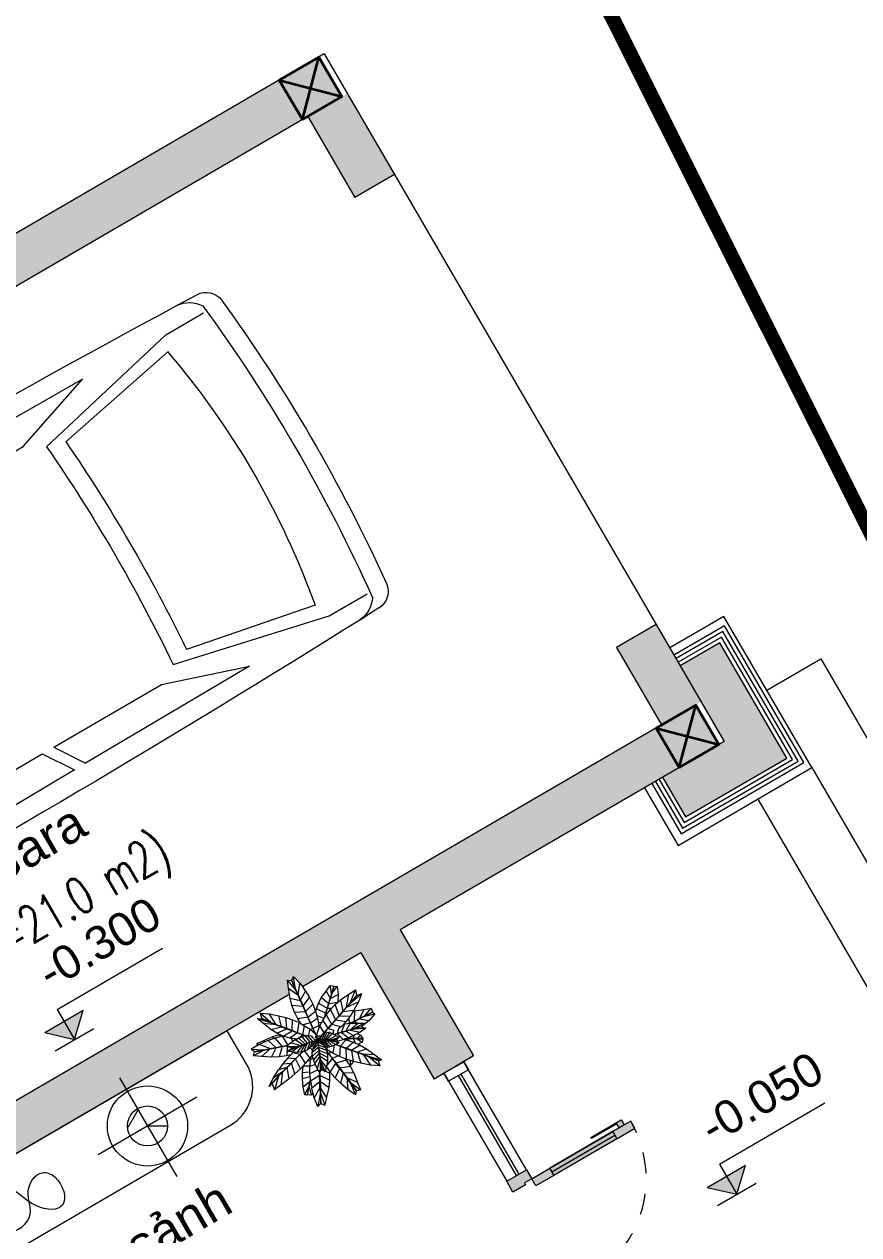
# Model space of a CAD drawing. Header units: millimetres. Extents: x 567980 to 569372, y 2065777 to 2066674.
# Drawn here: x 568919.79 to 568923.79, y 2066305.2 to 2066311 of the extents above; entities that cross this region are included whole.
import ezdxf
from ezdxf.enums import TextEntityAlignment as Align

# ---------------------------------------------------------------- set-up
doc = ezdxf.new("R2010")
doc.units = ezdxf.units.MM
doc.linetypes.add('CENTER', pattern=[3, 1.5, -0.5, 0.5, -0.5])
doc.linetypes.add('HIDDEN', pattern=[0.75, 0.5, -0.25])
for name, color, linetype, lineweight in [('A-COT VACH', 2, 'Continuous', 35), ('A-HATCH', 251, 'Continuous', 5), ('A-KY HIEU', 34, 'Continuous', 20), ('A-TEXT', 7, 'Continuous', 18), ('E- RANH GIOI', 1, 'CENTER', 13), ('E- THAY', 9, 'Continuous', 20), ('E- Tuong', 4, 'Continuous', 13), ('E-NoiThat', 32, 'Continuous', 9), ('i_Cay', 114, 'Continuous', 13), ('i_Hatch', 250, 'Continuous', 13), ('LD-CUA', 146, 'Continuous', 13), ('LD-THAY', 9, 'Continuous', 13)]:
    doc.layers.add(name, color=color, linetype=linetype, lineweight=lineweight)
doc.layers.add('loKBT', color=42, linetype='Continuous')
doc.styles.add('A1-arial', font='arial.ttf')
doc.styles.add('AA - Arial - Regular', font='arial.ttf', dxfattribs={"height": 250})
doc.styles.add('Dim roman', font='romans.shx', dxfattribs={"width": 0.7})
pattern_1 = [(30.190698325, (726719.176714, 2040138.437115), (0.022953778313, 0.086819491251), [0.03175, -0.09525]), (120.190698325, (726719.19842, 2040138.43138), (-0.086819491251, 0.022953778313), [0.03175, -0.09525])]

# ---------------------------------------------------------------- blocks, each defined once
blk = doc.blocks.new('02PCAR01')
at = {"color": 0, "linetype": 'ByBlock'}
for p, q in [((-90.39, 26.87), (-54.31, 27.32)), ((-54.31, 27.32), (-67.5, 22.08)), ((-138, 26.03), (-145, 26.03)), ((-112.52, 20.16), (-138, 26.03)), ((-122.94, 26.61), (-92.48, 26.84)), ((-109.29, 22.08), (-122.94, 26.61)), ((-89.35, 22.08), (-92.48, 26.84)), ((-87.23, 22.08), (-90.39, 26.87)), ((-48.33, 25.72), (-60.01, 22.2)), ((-136.91, 23.5), (-115.59, 19.26)), ((-89.35, 22.08), (-109.29, 22.08)), ((-67.5, 22.08), (-87.23, 22.08)), ((-6, 20.97), (-40, 15.97)), ((-6, -20.97), (-40, -15.97)), ((-136.91, -23.36), (-115.59, -19.12)), ((-112.51, -20.11), (-138, -25.97)), ((-109.29, -21.95), (-122.94, -26.47)), ((-89.35, -21.95), (-109.29, -21.95)), ((-89.35, -21.95), (-92.48, -26.7)), ((-87.23, -21.95), (-90.39, -26.73)), ((-67.5, -21.95), (-87.23, -21.95)), ((-54.31, -27.18), (-67.5, -21.95)), ((-48.33, -25.52), (-60.01, -22)), ((-138, -25.97), (-145, -25.97)), ((-122.94, -26.47), (-92.48, -26.7)), ((-90.39, -26.73), (-54.31, -27.18))]:
    blk.add_line(p, q, dxfattribs=at)
for centre, radius, start, end in [((-145.41, 25.94), 3.14, 92.1119, 173.4899), ((-77.24, -1914.33), 1944.6, 88.89024, 92.01225), ((-141.57, 24.61), 4.6, 94.3987, 147.5288), ((-30.02, -77.69), 108.31, 76.6607, 96.5655), ((-8.86, 25.33), 3.14, 17.8179, 78.3942), ((-5.75, 24.64), 3.14, 14.3452, 76.6607), ((110.89, 0.1), 260.73, 174.2342, 185.7658), ((111.89, 0.1), 258.76, 174.0142, 185.9858), ((-47.46, 22.85), 3, 31.1455, 106.7984), ((-95.47, 0.91), 93.12, 343.0347, 15.8141), ((-111.75, 0.91), 111.76, 346.3976, 12.667), ((-7.97, 0.1), 131.06, 169.6897, 190.3103), ((-87.12, 0.1), 48.72, 330.0774, 29.9226), ((-59.14, 19.33), 3, 106.7984, 193.6631), ((147.71, 0.1), 261.01, 175.5919, 184.4407), ((146.01, 0.1), 262.31, 175.7971, 184.2029), ((-142.7, 0.1), 82.75, 347.0683, 12.9317), ((-59.14, -19.13), 3, 166.3369, 253.2016), ((-47.46, -22.65), 3, 253.2016, 328.8545), ((-145.41, -25.74), 3.14, 186.5101, 267.8881), ((-141.57, -24.41), 4.6, 212.4712, 265.6013), ((-9.37, -25.23), 3.14, 281.3249, 340.8826), ((-6.15, -24.54), 3.14, 283.1156, 344.5941), ((-77.24, 1914.53), 1944.6, 267.98775, 271.10976), ((-30.02, 77.89), 108.31, 263.4345, 283.1156)]:
    blk.add_arc(centre, radius, start, end, dxfattribs=at)
blk = doc.blocks.new('*U508')
h = blk.add_hatch(color=253)
h.dxf.hatch_style = 1
h.paths.add_polyline_path([(50, 450), (90, 450), (90, 550), (50, 550)])
h.paths.add_polyline_path([(50, 100), (90, 100), (90, 0), (50, 0)])
h = blk.add_hatch(color=253)
h.dxf.hatch_style = 1
h.paths.add_polyline_path([(1150, 100), (1110, 100), (1110, 0), (1150, 0)])
h.paths.add_polyline_path([(1150, 450), (1110, 450), (1110, 550), (1150, 550)])
h = blk.add_hatch(color=254)
h.dxf.hatch_style = 1
h.paths.add_polyline_path([(21.7, 344.5), (21.7, 514.1), (50, 514.1), (50, 485.9), (27.4, 485.9), (27.4, 344.5)])
h = blk.add_hatch(color=254)
h.dxf.hatch_style = 1
h.paths.add_polyline_path([(50, 450), (90, 450), (90, 100), (50, 100)])
h = blk.add_hatch(color=254)
h.dxf.hatch_style = 1
h.paths.add_polyline_path([(1110, 450), (1150, 450), (1150, 100), (1110, 100)])
h = blk.add_hatch(color=253)
h.dxf.hatch_style = 1
h.paths.add_polyline_path([(0, 0), (50, 0), (50, -40), (60, -40), (60, -110), (0, -110)])
h = blk.add_hatch(color=253)
h.dxf.hatch_style = 1
h.paths.add_polyline_path([(1200, 0), (1150, 0), (1150, -40), (1140, -40), (1140, -110), (1200, -110)])
at = {"linetype": 'Continuous'}
blk.add_line((70, 100), (70, 450), dxfattribs=at)
for p, q in [((90, 450), (90, 100)), ((1110, 450), (1110, 100)), ((1130, 100), (1130, 450))]:
    blk.add_line(p, q)
for points in [[(50, 450), (90, 450), (90, 550), (50, 550), (50, 450)], [(1150, 450), (1110, 450), (1110, 550), (1150, 550), (1150, 450)], [(50, 452.9), (50, 100)], [(1150, 452.9), (1150, 100)], [(50, 100), (90, 100), (90, 0), (50, 0), (50, 100)], [(1150, 100), (1110, 100), (1110, 0), (1150, 0), (1150, 100)]]:
    blk.add_lwpolyline(points)
at = {"linetype": 'HIDDEN', "ltscale": 30}
for points in [[(600, 0, 0.414214), (50, 550, 0.414214)], [(600, 0, -0.414214), (1150, 550, -0.414214)]]:
    blk.add_lwpolyline(points, format="xyb", dxfattribs=at)
for points in [[(21.7, 344.5), (21.7, 514.1), (50, 514.1), (50, 485.9), (27.4, 485.9), (27.4, 344.5)], [(50, 450), (90, 450), (90, 100), (50, 100)], [(1110, 450), (1150, 450), (1150, 100), (1110, 100)], [(0, 0), (50, 0), (50, -40), (60, -40), (60, -110), (0, -110)], [(1200, 0), (1150, 0), (1150, -40), (1140, -40), (1140, -110), (1200, -110)]]:
    blk.add_lwpolyline(points, close=True)
blk = doc.blocks.new('palmtree')
blk.add_wipeout([(-110.9, -158.3), (-126.4, -204.9), (-137.2, -252.5), (-143.8, -300.8), (-148.8, -365.2), (-145.5, -426.6), (-119.7, -415.1), (-100.1, -434.1), (-71.8, -388.3), (-36.3, -331.9), (-16.1, -287.7), (0.3, -241.6), (12.2, -194.1), (16.1, -153.4), (22.2, -170.6), (42.6, -211.8), (66.9, -251.6), (94.6, -289.9), (134.2, -341.2), (177.8, -384.6), (190, -348), (215.1, -367.7), (210, -342.5), (204.9, -317.3), (192.9, -254.9), (185.3, -233.4), (177.7, -211.9), (174.2, -194.4), (195.1, -203.3), (216, -212.2), (277.8, -229.8), (302.7, -237.1), (327.6, -244.5), (329.7, -232), (375.8, -239.8), (369.7, -213.5), (393.1, -197), (354.6, -159.4), (307.3, -112.6), (268.5, -83), (227.1, -57.1), (205.8, -42.1), (254.5, -36.6), (302.2, -27), (356.8, -11.1), (387.9, -0.9), (443.3, 23.4), (417.9, 22.5), (431.9, 62.5), (404.6, 64.2), (343.8, 68.2), (285.6, 70.5), (236.4, 69), (188.6, 65.3), (218.8, 94.2), (245.5, 125.8), (277.1, 169.5), (301.5, 216.3), (267.7, 248), (250.8, 243.6), (264.7, 272.8), (274.2, 302), (283.7, 331.2), (255.5, 329.8), (243.9, 354.6), (201.1, 322.1), (147.8, 282.2), (112.9, 248.2), (81.1, 211.1), (74.8, 202.3), (75.6, 261.3), (71.2, 309.9), (61.5, 373.8), (44.4, 432.9), (21.9, 415.8), (-1.6, 429.9), (-10.2, 404.4), (-29.7, 347.5), (-40.6, 316), (-50.4, 268.3), (-51.9, 255), (-60.3, 262.1), (-87.2, 257.8), (-115.8, 295.9), (-156.8, 347.4), (-201.6, 390.4), (-214.9, 357), (-235.7, 367.1), (-229.3, 340.5), (-223, 314), (-207.6, 248.1), (-184, 190.1), (-212.4, 195), (-230.6, 180.5), (-232.5, 167.4), (-234.4, 154.3), (-223.7, 132.2), (-244.6, 137), (-267.7, 139.2), (-290.9, 141.4), (-274.9, 117.2), (-309.6, 116.1), (-339.5, 116.3), (-397, 108.9), (-392.1, 88.5), (-403, 63), (-360.8, 38.6), (-334.7, 23.2), (-313.2, 3.1), (-297.9, 3.5), (-335.5, -10.9), (-364.5, -22.4), (-415.1, -51.2), (-383.4, -65.8), (-402.5, -95.8), (-349.7, -101.1), (-317, -104.7), (-261.1, -108.1), (-294.3, -147), (-308.5, -168.3), (-322.6, -189.6), (-291.9, -224.2), (-249.2, -213.8), (-196.4, -201.4), (-159.2, -185.9), (-110.1, -156.6)]).dxf.layer = 'i_Cay'
at = {"layer": 'i_Cay'}
for p, q in [((-18.8, 379), (-1.6, 429.9)), ((17, 352.8), (-1.6, 429.9)), ((21.9, 415.8), (-1.6, 429.9)), ((21.9, 415.8), (17, 352.8)), ((19.8, 352.7), (44.4, 432.9)), ((19.8, 352.7), (23.4, 416)), ((23.4, 416), (44.4, 432.9)), ((44.4, 432.9), (61.5, 373.8)), ((-187.5, 297.6), (-235.7, 367.1)), ((-223, 314), (-235.7, 367.1)), ((-216.1, 356.1), (-235.7, 367.1)), ((-216.1, 356.1), (-187.5, 297.6)), ((-214.9, 357), (-201.6, 390.4)), ((-185.2, 298.8), (-214.9, 357)), ((-201.6, 390.4), (-156.8, 347.4)), ((-185.2, 298.8), (-201.6, 390.4)), ((-165.1, 263.7), (-156.8, 347.4)), ((-156.8, 347.4), (-115.8, 295.9)), ((-40.6, 316), (-18.8, 379)), ((-18.8, 379), (15, 312.4)), ((15, 312.4), (17, 352.8)), ((17.4, 312.3), (61.5, 373.8)), ((19.8, 352.7), (17.4, 312.3)), ((61.5, 373.8), (71.2, 309.9)), ((147.8, 282.2), (201.1, 322.1)), ((201.1, 322.1), (191.8, 248.1)), ((201.1, 322.1), (243.9, 354.6)), ((216.1, 280.3), (243.9, 354.6)), ((255.5, 329.8), (216.1, 280.3)), ((218.3, 278.7), (283.7, 331.2)), ((218.3, 278.7), (256.8, 329.1)), ((255.5, 329.8), (243.9, 354.6)), ((256.8, 329.1), (283.7, 331.2)), ((283.7, 331.2), (264.7, 272.8)), ((-207.6, 248.1), (-223, 314)), ((-223, 314), (-167.2, 262.7)), ((-207.6, 248.1), (-146.8, 227.6)), ((-189.9, 202.3), (-207.6, 248.1)), ((-167.2, 262.7), (-187.5, 297.6)), ((-165.1, 263.7), (-185.2, 298.8)), ((-146.8, 227.6), (-167.2, 262.7)), ((-145.1, 228.6), (-165.1, 263.7)), ((-145.1, 228.6), (-115.8, 295.9)), ((-86.2, 256.5), (-125, 193.5)), ((-115.8, 295.9), (-86.2, 256.5)), ((-87, 257.5), (-86.2, 258.8)), ((-86.2, 258.8), (-85.4, 255.3)), ((-86.2, 256.5), (-59.9, 215)), ((-84.9, 259.6), (-60.3, 262.1)), ((-82.7, 250.9), (-84.9, 259.6)), ((-72.6, 235.1), (-60.3, 262.1)), ((-60.3, 262.1), (-51.9, 254.9)), ((-56, 219.8), (-50.4, 268.3)), ((-40.6, 316), (-50.4, 268.3)), ((-50.4, 268.3), (10.9, 231.7)), ((-40.6, 316), (12.9, 272.1)), ((10.9, 231.7), (12.9, 272.1)), ((12.6, 231.6), (15, 272)), ((12.6, 231.6), (75.6, 261.3)), ((12.9, 272.1), (15, 312.4)), ((15, 272), (17.4, 312.3)), ((15, 272), (71.2, 309.9)), ((71.2, 309.9), (75.6, 261.3)), ((75.6, 261.3), (75.8, 212.5)), ((81.1, 211.1), (112.9, 248.2)), ((112.9, 248.2), (147.8, 282.2)), ((112.9, 248.2), (143.1, 183.6)), ((147.8, 282.2), (167.4, 215.8)), ((167.4, 215.8), (191.8, 248.1)), ((193.7, 246.6), (169.1, 214.5)), ((216.1, 280.3), (191.8, 248.1)), ((193.7, 246.6), (218.3, 278.7)), ((193.7, 246.6), (264.7, 272.8)), ((264.7, 272.8), (236.8, 214.4)), ((246.1, 197.8), (267.7, 248)), ((249.5, 241.1), (267.7, 248)), ((267.7, 248), (285.7, 229.4)), ((-234.4, 154.3), (-230.6, 180.5)), ((-230.6, 180.5), (-203.5, 155.8)), ((-229.9, 181.9), (-212.4, 195)), ((-201.9, 157.9), (-229.9, 181.9)), ((-201.9, 157.9), (-212.4, 195)), ((-212.4, 195), (-184, 190.1)), ((-189.9, 202.3), (-126.5, 192.7)), ((-168.3, 158.1), (-189.9, 202.3)), ((-180.8, 140.4), (-175.2, 172.2)), ((-126.5, 192.7), (-146.8, 227.6)), ((-125, 193.5), (-145.1, 228.6)), ((-126.5, 192.7), (-106.2, 157.7)), ((-104.9, 158.4), (-125, 193.5)), ((-109.9, 167.1), (-110.3, 164.8)), ((-106.8, 161.7), (-108.2, 161.2)), ((-107.5, 160), (-106.7, 159.6)), ((-107, 159.1), (-106.7, 159.6)), ((-106.7, 159.6), (-104.8, 158.4)), ((-104.9, 158.4), (-59.9, 215)), ((-84.8, 123.3), (-37.2, 171.3)), ((-59.9, 215), (-37.2, 171.3)), ((-56.1, 214.9), (-58.4, 212.4)), ((-56.2, 207.9), (-56, 219.8)), ((-56, 219.8), (8.7, 191.4)), ((-37.2, 171.3), (-19.6, 126.7)), ((-34.2, 163.9), (6.7, 151.1)), ((6.7, 151.1), (8.7, 191.4)), ((9, 170.3), (7.8, 173.1)), ((7.9, 151), (10.3, 191.3)), ((7.9, 151), (67.1, 162.9)), ((8.7, 191.4), (10.9, 231.7)), ((12.6, 231.6), (10.3, 191.3)), ((75.8, 212.5), (10.3, 191.3)), ((44.6, 145.4), (75.4, 169.3)), ((62.3, 159.2), (60.4, 161.6)), ((75.4, 169.3), (69.1, 102.5)), ((71.4, 166.2), (75.8, 212.5)), ((74.8, 202.3), (81.1, 211.1)), ((75.4, 169.3), (100, 188.7)), ((79.1, 118.5), (100, 188.7)), ((80.8, 117.5), (129.2, 170.1)), ((96.8, 186.2), (81.1, 211.1)), ((99.5, 150.1), (100, 188.7)), ((99.9, 181.2), (113.8, 159.1)), ((100.6, 149.5), (129.2, 170.1)), ((129.2, 170.1), (126, 136)), ((128.4, 161.6), (144.5, 182.5)), ((128.6, 164.6), (143.1, 183.6)), ((142.8, 183.4), (143.7, 181.5)), ((143.1, 183.6), (167.4, 215.8)), ((169.1, 214.5), (144.5, 182.5)), ((144.5, 182.5), (213.3, 171.8)), ((161.9, 205.3), (157.5, 202.7)), ((169.1, 214.5), (236.8, 214.4)), ((186.1, 131.2), (213.3, 171.8)), ((206.6, 161.9), (220.7, 173.4)), ((211.1, 168.5), (219.2, 175.3)), ((213.3, 171.8), (236.8, 214.4)), ((246.1, 197.8), (219.2, 175.3)), ((220.3, 184.7), (219.2, 175.3)), ((247.7, 195.6), (220.7, 173.4)), ((220.7, 173.4), (277.1, 169.5)), ((245.5, 125.8), (277.1, 169.5)), ((285.7, 229.4), (246.1, 197.8)), ((286.8, 228.4), (247.7, 195.6)), ((301.5, 216.3), (247.7, 195.6)), ((277.1, 169.5), (301.5, 216.3)), ((286.8, 228.4), (301.5, 216.3)), ((-403, 63), (-392.1, 88.5)), ((-397, 108.9), (-339.5, 116.3)), ((-392, 90), (-397, 108.9)), ((-336.1, 77.2), (-397, 108.9)), ((-392.1, 88.5), (-336.9, 74.7)), ((-336.1, 77.2), (-392, 90)), ((-339.5, 116.3), (-279.7, 115.9)), ((-299.2, 68.2), (-339.5, 116.3)), ((-303.6, 109.5), (-275.2, 116.1)), ((-303.6, 109.5), (-230.5, 94.6)), ((-272, 83.2), (-303.6, 109.5)), ((-274.9, 117.2), (-290.9, 141.4)), ((-290.9, 141.4), (-244.6, 137)), ((-229.7, 96.5), (-290.9, 141.4)), ((-279.7, 115.9), (-277.1, 115.8)), ((-279.4, 115.2), (-279.7, 115.9)), ((-275.2, 116.1), (-230.5, 94.6)), ((-274.9, 117.2), (-229.7, 96.5)), ((-273.7, 115.5), (-270.6, 115.2)), ((-232.9, 50.3), (-272, 83.2)), ((-204, 82.8), (-272, 83.2)), ((-262.3, 59), (-268.9, 80.6)), ((-244.6, 137), (-196.1, 125.8)), ((-203.2, 84.3), (-244.6, 137)), ((-203.5, 155.8), (-234.4, 154.3)), ((-223.7, 132.2), (-234.4, 154.3)), ((-232, 97.7), (-231.8, 95.3)), ((-230.5, 94.6), (-204, 82.8)), ((-203.2, 84.3), (-229.7, 96.5)), ((-182.1, 138.4), (-206.3, 128.2)), ((-204, 82.8), (-177.4, 70.8)), ((-203.5, 155.8), (-182.1, 138.4)), ((-203.2, 84.3), (-176.7, 72.3)), ((-201.9, 157.9), (-180.8, 140.4)), ((-176.7, 72.3), (-196.1, 125.8)), ((-196.1, 125.8), (-161.3, 115.9)), ((-182.1, 138.4), (-160.9, 121)), ((-180.8, 140.4), (-159.6, 122.7)), ((-142.4, 116.3), (-168.3, 158.1)), ((-106.2, 157.7), (-168.3, 158.1)), ((-160.9, 121), (-165.1, 117)), ((-161.3, 115.9), (-127.8, 103)), ((-150.3, 60.1), (-161.3, 115.9)), ((-160.9, 121), (-148.7, 111.1)), ((-153.8, 134.8), (-159.6, 122.7)), ((-143.1, 109), (-159.6, 122.7)), ((-142.4, 116.3), (-85.8, 122.8)), ((-132.2, 104.8), (-142.4, 116.3)), ((-136.2, 109.2), (-137.5, 106.8)), ((-127.8, 103), (-123.9, 48)), ((-95.9, 87), (-127.8, 103)), ((-106.2, 157.7), (-85.8, 122.8)), ((-84.8, 123.3), (-104.9, 158.4)), ((-96.4, 69.6), (-95.9, 87)), ((-95.9, 87), (-85, 79.2)), ((-79, 67.9), (-95.5, 98.9)), ((-58.5, 50.3), (-95.5, 98.9)), ((-95.5, 98.9), (-70.5, 97.2)), ((-87.5, 83.9), (-90.7, 83.3)), ((-89.2, 128.6), (-88.4, 129.7)), ((-85.8, 122.8), (-71, 97.3)), ((-69.8, 97.1), (-84.8, 123.3)), ((-72.3, 99.5), (-71.6, 100.3)), ((-50.2, 42.5), (-70.5, 97.2)), ((-70.5, 97.2), (-45.9, 89)), ((-58.8, 93.3), (-19.6, 126.7)), ((-41.9, 34.6), (-45.9, 89)), ((-45.9, 89), (-30.9, 82.6)), ((-30.9, 82.6), (-33.6, 26.8)), ((-18.1, 74), (-30.9, 82.6)), ((-19.6, 126.7), (-2.8, 82)), ((-2.8, 82), (-16.7, 72.6)), ((4.5, 110.7), (-15.1, 114.8)), ((-3.8, 67.7), (0.8, 86.9)), ((-1.6, 76.8), (-2.8, 82)), ((0.8, 86.9), (12.1, 107.7)), ((0.8, 86.9), (29.2, 38.8)), ((4.5, 110.7), (3.5, 92.1)), ((4.5, 110.7), (6.7, 151.1)), ((5.5, 110.6), (4.5, 93.8)), ((5.1, 120.2), (6.1, 120.6)), ((5.5, 110.6), (7.9, 151)), ((15, 111.7), (5.5, 110.6)), ((6.8, 153.2), (8, 153.8)), ((12.1, 107.7), (26.9, 127.2)), ((12.1, 107.7), (39.2, 54.6)), ((26.9, 127.2), (44.6, 145.4)), ((26.9, 127.2), (49.1, 70.6)), ((44.6, 145.4), (59.1, 86.5)), ((49.1, 70.6), (59.1, 86.5)), ((60.5, 85.8), (50.3, 70)), ((59.1, 86.5), (69.1, 102.5)), ((70.7, 101.6), (60.5, 85.8)), ((60.5, 85.8), (115.8, 100.8)), ((64.7, 92.4), (63.5, 93.6)), ((79.1, 118.5), (69.1, 102.5)), ((70.7, 101.6), (126, 136)), ((80.8, 117.5), (70.7, 101.6)), ((99.5, 150.1), (79.1, 118.5)), ((100.6, 149.5), (80.8, 117.5)), ((86.1, 129.4), (87.3, 128)), ((115.8, 100.8), (107.5, 77.3)), ((126, 136), (115.8, 100.8)), ((154.9, 93.4), (118.2, 108.9)), ((118.4, 60.5), (154.9, 93.4)), ((127.2, 148.4), (186.1, 131.2)), ((154.9, 93.4), (186.1, 131.2)), ((155, 93.7), (188.6, 65.3)), ((218.8, 94.2), (177.9, 121.4)), ((188.6, 65.3), (218.8, 94.2)), ((198, 149.1), (245.5, 125.8)), ((218.8, 94.2), (245.5, 125.8)), ((-336.9, 74.7), (-403, 63)), ((-360.8, 38.6), (-403, 63)), ((-364.5, -22.4), (-306.5, 0.7)), ((-360.8, 38.6), (-299.9, 65.8)), ((-308.7, 7.9), (-360.8, 38.6)), ((-336.9, 74.7), (-299.9, 65.8)), ((-336.1, 77.2), (-299.2, 68.2)), ((-262.8, 57), (-308.7, 7.9)), ((-297.9, 3.5), (-308.7, 7.9)), ((-306.5, 0.7), (-263.1, 14.8)), ((-246.5, -39.6), (-306.5, 0.7)), ((-299.9, 65.8), (-262.8, 57)), ((-262.3, 59), (-299.2, 68.2)), ((-263.1, 14.8), (-218.8, 24.6)), ((-209.8, -34.3), (-263.1, 14.8)), ((-262.8, 57), (-231.7, 49.6)), ((-262.3, 59), (-235.3, 52.4)), ((-247.4, 18.3), (-227.1, 46.6)), ((-232.9, 50.3), (-177.4, 70.8)), ((-202.6, 30.7), (-232.9, 50.3)), ((-218.8, 24.6), (-173.3, 29.7)), ((-173.1, -28.9), (-218.8, 24.6)), ((-150.9, 59), (-202.6, 30.7)), ((-196, 27.2), (-202.6, 30.7)), ((-188.9, 77.9), (-188.9, 76)), ((-177.4, 70.8), (-150.9, 59)), ((-150.3, 60.1), (-176.7, 72.3)), ((-173.3, 29.7), (-150.9, 28.1)), ((-136.3, -23.5), (-173.3, 29.7)), ((-150.9, 59), (-124.4, 47)), ((-150.9, 28.1), (-124.4, 47)), ((-150.3, 60.1), (-123.9, 48)), ((-148.6, 59.5), (-148.8, 58.1)), ((-124.4, 47), (-104.7, 38.3)), ((-123.9, 48), (-105.2, 39.6)), ((-102.1, 31.5), (-121.3, 14.7)), ((-99.5, -18.2), (-121.3, 14.7)), ((-59.7, 48.7), (-118.7, 73)), ((-79.7, 67), (-118.7, 73)), ((-109.8, 51.2), (-118.7, 73)), ((-110.2, 40.8), (-109.8, 41.8)), ((-51.3, 41), (-109.8, 51.2)), ((-99, 23.8), (-109.8, 51.2)), ((-99, 23.8), (-42.9, 33.3)), ((-90.3, 8.9), (-99, 23.8)), ((-91.4, 5.1), (-88.9, 7.3)), ((-90.3, 8.9), (-34.4, 25.7)), ((-80.1, -3.3), (-90.3, 8.9)), ((-80.1, -3.3), (-26, 18.1)), ((-79.7, 67), (-59.7, 48.7)), ((-58.5, 50.3), (-79, 67.9)), ((-69, 57.3), (-68.9, 59.3)), ((-68.3, -12.1), (-17.7, 10.4)), ((-59.7, 48.7), (-51.3, 41)), ((-58.5, 50.3), (-50.2, 42.5)), ((-9.3, 2.8), (-57.5, -13.6)), ((-51.3, 41), (-42.9, 33.3)), ((-41.9, 34.6), (-50.2, 42.5)), ((-42.9, 33.3), (-34.4, 25.7)), ((-42.8, 33.3), (-42.6, 35.4)), ((-41.9, 34.6), (-33.6, 26.8)), ((-34.4, 25.7), (-26, 18.1)), ((-33.6, 26.8), (-25.4, 19)), ((-26, 18.1), (-17.7, 10.4)), ((-25.4, 19), (-18.1, 74)), ((-25.4, 19), (-17.1, 11.1)), ((-20.4, 14.3), (-19.4, 12)), ((-18.1, 74), (-8.1, 62.9)), ((-17.7, 10.4), (-9.3, 2.8)), ((-17.1, 11.1), (-8.1, 62.9)), ((-17.1, 11.1), (-8.9, 3.3)), ((-16.1, 10.3), (-16.9, 9.8)), ((-11.4, 5.9), (-9.1, 2.6)), ((-8.9, 2.5), (-11.1, 5.5)), ((-9.3, 2.8), (-0.9, -4.9)), ((-8.9, 3.3), (-5.3, 50.3)), ((-8.9, 3.3), (-0.6, -4.5)), ((-8.1, 62.9), (-5.3, 50.3)), ((-6.3, 54.8), (-3.8, 67.7)), ((-5.3, 50.3), (-3.4, 37.7)), ((-3.8, 67.7), (19.2, 22.8)), ((-3.7, 39.1), (9.2, 6.8)), ((-0.6, -4.5), (-3.4, 37.7)), ((3.4, -1.3), (-0.8, 5.3)), ((3.4, -1.3), (9.2, 6.8)), ((10.5, 7.9), (3.5, -1.2)), ((3.7, -1.5), (9.6, 6.5)), ((11.5, 9.5), (4.6, 0.4)), ((9.2, 6.8), (19.2, 22.8)), ((9.8, 6.9), (9.3, 7.1)), ((9.6, 6.5), (19.8, 22.4)), ((9.6, 6.5), (49.6, 12)), ((11.4, -1.3), (10, 1)), ((11.4, 0.8), (20.6, -0.6)), ((12.1, 11.6), (12.4, 11.5)), ((57.4, 2.5), (15.8, -9.8)), ((18.4, 21.7), (19.8, 22.7)), ((19.2, 22.8), (29.2, 38.8)), ((19.8, 22.4), (30, 38.3)), ((19.8, 22.4), (66.2, 23.8)), ((49.6, 12), (19.8, 0)), ((19.8, 0), (26.7, -4.8)), ((20.5, 25), (21.6, 25.3)), ((29.2, 38.8), (39.2, 54.6)), ((30, 38.3), (40.2, 54.1)), ((30, 38.3), (82.6, 36.3)), ((77.9, 2.9), (32.7, -16.6)), ((39.2, 54.6), (49.1, 70.6)), ((50.3, 70), (40.2, 54.1)), ((40.2, 54.1), (96.5, 55.7)), ((42.2, 57.3), (41.3, 58.1)), ((43.7, -0.6), (57.4, 2.5)), ((66.2, 23.8), (49.6, 12)), ((98.7, 2.7), (49.6, -23.3)), ((50.3, 70), (107.5, 77.3)), ((57.4, 2.5), (77.9, 2.9)), ((82.6, 36.3), (66.2, 23.8)), ((71.8, 28.1), (72.5, 2.9)), ((77.9, 2.9), (98.7, 2.7)), ((96.5, 55.7), (82.6, 36.3)), ((89.8, 46.4), (117.2, 51.9)), ((107.5, 77.3), (96.5, 55.7)), ((98.7, 2.7), (120.6, -5)), ((118.4, 60.5), (103.1, 68.8)), ((106, 49.7), (118.4, 60.5)), ((117.2, 51.9), (113.6, -2.5)), ((117.2, 51.9), (163.3, 60.9)), ((139.5, 56.4), (127.6, 68.8)), ((163.3, 60.9), (153.2, -6.2)), ((211.8, 67.4), (163.3, 60.9)), ((187.1, 64.2), (188.6, 65.3)), ((211.8, 67.4), (193.2, -2.5)), ((193.2, -2.5), (233.4, 1.2)), ((261, 70.5), (211.8, 67.4)), ((261, 70.5), (233.4, 1.2)), ((233.4, 1.2), (273.5, 4.8)), ((233.7, -0.3), (273.8, 3.2)), ((310.2, 70.5), (261, 70.5)), ((310.2, 70.5), (273.5, 4.8)), ((273.5, 4.8), (313.6, 8.5)), ((313.9, 6.5), (273.8, 3.2)), ((273.8, 3.2), (325.8, -21.4)), ((310.2, 70.5), (377.4, 66)), ((377.4, 66), (313.6, 8.5)), ((353.6, 12.2), (313.6, 8.5)), ((313.9, 6.5), (354.1, 10.1)), ((313.9, 6.5), (387.9, -0.9)), ((353.6, 12.2), (431.9, 62.5)), ((417.9, 22.5), (353.6, 12.2)), ((354.1, 10.1), (443.3, 23.4)), ((354.1, 10.1), (418.4, 21.3)), ((377.4, 66), (431.9, 62.5)), ((443.3, 23.4), (387.9, -0.9)), ((417.9, 22.5), (431.9, 62.5)), ((418.4, 21.3), (443.3, 23.4)), ((-415.1, -51.2), (-364.5, -22.4)), ((-320, -50.3), (-415.1, -51.2)), ((-382, -61.2), (-415.1, -51.2)), ((-319.4, -53), (-402.5, -95.8)), ((-402.5, -95.8), (-381.4, -62.6)), ((-320, -50.3), (-382, -61.2)), ((-381.4, -62.6), (-319.4, -53)), ((-283.2, -45), (-364.5, -22.4)), ((-282.8, -47.3), (-349.7, -101.1)), ((-320, -50.3), (-283.2, -45)), ((-319.4, -53), (-282.8, -47.3)), ((-284.3, -108.3), (-246, -41.6)), ((-283.2, -45), (-246.5, -39.6)), ((-282.8, -47.3), (-246, -41.6)), ((-246.5, -39.6), (-209.8, -34.3)), ((-246, -41.6), (-209.4, -36)), ((-209.4, -36), (-237.8, -107.9)), ((-173.1, -28.9), (-209.8, -34.3)), ((-209.4, -36), (-172.8, -30.3)), ((-192.2, -103.6), (-172.8, -30.3)), ((-179.4, -31.3), (-183.9, -30.4)), ((-177.9, -29.5), (-178.6, -31.2)), ((-173.1, -28.9), (-136.3, -23.5)), ((-172.8, -30.3), (-136, -24.7)), ((-147.6, -94.8), (-136, -24.7)), ((-136.3, -23.5), (-99.5, -18.2)), ((-136, -24.7), (-99.4, -19)), ((-127.6, -22.2), (-128, -23.4)), ((-107.4, -80.5), (-99.4, -19)), ((-67.9, -65.5), (-107.4, -80.5)), ((-63.2, -12.8), (-99.5, -18.2)), ((-99.4, -19), (-62.7, -13.4)), ((-89.3, -73.6), (-76, -90.1)), ((-88.7, -114.5), (-65.7, -70.7)), ((-80.9, -16.2), (-80.8, -15.4)), ((-68.3, -12.1), (-80.1, -3.3)), ((-65.6, -13.8), (-69.2, -13.7)), ((-57.5, -13.6), (-68.3, -12.1)), ((-62.7, -13.4), (-67.9, -65.5)), ((-18.1, -35.7), (-67.9, -65.5)), ((-65.7, -70.7), (-57.1, -58.9)), ((-23.6, -82.7), (-65.7, -70.7)), ((-60.6, -13.1), (-62.7, -13.4)), ((-46.9, -14.2), (-57.5, -13.6)), ((-46.9, -14.2), (-0.9, -4.9)), ((-11.6, -7.1), (-46.9, -14.2)), ((-31.1, -10.9), (-17.9, -18.9)), ((-23.6, -82.7), (-12.9, -46.5)), ((-23.4, -9.4), (-1.5, -7.7)), ((-23, -82.9), (-12.6, -46.6)), ((-21.9, -9.1), (-1.5, -7.7)), ((-20.5, -73.9), (-21, -73.8)), ((-18, -18.7), (-13.6, -19.9)), ((-15.8, -23.9), (-17.9, -18.9)), ((-5.6, -90.2), (-15.3, -26.8)), ((-15.3, -26.8), (-15.3, -26.9)), ((-13.4, -29.3), (-12.9, -46.5)), ((-12.9, -46.5), (-1.5, -7.7)), ((-12.6, -46.6), (-1.5, -7.7)), ((-12.3, -46.1), (-12.6, -46.6)), ((-12.6, -46.6), (-12.3, -46.1)), ((-11.7, -7), (-11.6, -7.1)), ((-11.6, -7.1), (-11.7, -7)), ((-11.5, -7), (-11.7, -7)), ((-11.6, -7.1), (-0.9, -4.9)), ((0, -7.1), (-11.6, -7.1)), ((-4, -23.7), (-5.9, -22.8)), ((-5.7, -5.8), (-5.6, -5.9)), ((30.6, -63.4), (-5.6, -90.2)), ((-5.5, -5.8), (-5.5, -5.8)), ((-1.5, -7.7), (-4.2, -25.4)), ((-0.9, -25.1), (-4.2, -25.4)), ((-4.2, -25.4), (-0.5, -30.8)), ((-3.2, -5.3), (-3.2, -5.3)), ((-3.2, -5.3), (-3.1, -5.4)), ((-1.5, -7.7), (0, -7.1)), ((6.4, -8.1), (-1.5, -7.7)), ((6.2, -8.2), (-1.5, -7.7)), ((-1, -4.1), (0.2, -6.9)), ((-0.9, -4.9), (0, -7.1)), ((4.6, -27.6), (-0.9, -25.1)), ((0.2, -6.9), (-0.6, -4.5)), ((3.4, -1.3), (-0.1, -5.8)), ((3.7, -1.5), (-0.1, -5.9)), ((-0.1, -6.9), (0.2, -6.9)), ((0.2, -6.9), (-0.1, -6.9)), ((3.7, -1.5), (6.1, -1.8)), ((6.2, -8.2), (4.3, -15.5)), ((15.6, -10.2), (6.2, -8.2)), ((13.8, -7.2), (6.4, -8.1)), ((6.4, -8.1), (15.8, -9.8)), ((12, -9), (8.4, -8.6)), ((13.4, -9.2), (9.1, -8.8)), ((12.3, -41), (18.7, -52.3)), ((15.6, -10.2), (18.7, -52.3)), ((32.4, -17.1), (15.6, -10.2)), ((32.7, -16.6), (15.8, -9.8)), ((18.7, -52.3), (31.6, -64.4)), ((21.5, -12.5), (21.6, -12)), ((32.4, -17.1), (31.6, -64.4)), ((31.6, -64.4), (45.3, -76.2)), ((49.2, -24.1), (32.4, -17.1)), ((32.7, -16.6), (49.6, -23.3)), ((44.1, -75.1), (53.8, -92.7)), ((49.2, -24.1), (45.3, -76.2)), ((45.3, -76.2), (65.8, -86.3)), ((54.6, -92.5), (45.5, -76.2)), ((66, -31), (49.2, -24.1)), ((49.6, -23.3), (66.5, -30)), ((66, -31), (65.8, -86.3)), ((82.8, -37.9), (66, -31)), ((120.6, -5), (66.5, -30)), ((83.5, -36.8), (66.5, -30)), ((73.9, -33), (73.3, -34)), ((82.8, -37.9), (88.4, -93.5)), ((99.5, -44.9), (82.8, -37.9)), ((83.5, -36.8), (141, -16)), ((100.4, -43.5), (83.5, -36.8)), ((116.3, -51.8), (99.5, -44.9)), ((99.5, -44.9), (113.2, -98.4)), ((100.4, -43.5), (160.2, -29.9)), ((117.3, -50.3), (100.4, -43.5)), ((113.2, -50.4), (114.3, -49)), ((116.3, -51.8), (149.8, -104.5)), ((133.1, -58.8), (116.3, -51.8)), ((184.8, -56), (117.3, -50.3)), ((134.1, -56.9), (117.3, -50.3)), ((120.6, -5), (141, -16)), ((127.2, -8.5), (153.2, -6.2)), ((153.4, -7.2), (128.5, -9.2)), ((185.7, -104), (133.1, -58.8)), ((166.4, -74.4), (133.1, -58.8)), ((205, -76.8), (134.1, -56.9)), ((166.9, -73.4), (134.1, -56.9)), ((141, -16), (160.2, -29.9)), ((153.9, -66.8), (152.8, -68)), ((153.2, -6.2), (193.2, -2.5)), ((193.5, -3.7), (153.4, -7.2)), ((153.4, -7.2), (181.3, -43.8)), ((160.2, -29.9), (184.8, -56)), ((166.4, -74.4), (185.7, -104)), ((205, -76.8), (166.9, -73.4)), ((172.4, -42.8), (181.3, -43.8)), ((174.3, -44.8), (175.8, -43.1)), ((204.3, -76.6), (180.9, -96.7)), ((181.3, -43.8), (230.3, -40.4)), ((184.8, -56), (205, -76.8)), ((233.7, -0.3), (193.5, -3.7)), ((193.5, -3.7), (230.3, -40.4)), ((198.4, -42.6), (227.1, -57.1)), ((204.6, -76.3), (227.1, -57.1)), ((227.1, -57.1), (268.5, -83)), ((230.3, -40.4), (278.6, -32.7)), ((278.6, -32.7), (233.7, -0.3)), ((278.6, -32.7), (325.8, -21.4)), ((387.9, -0.9), (325.8, -21.4)), ((-349.7, -101.1), (-402.5, -95.8)), ((-284.3, -108.3), (-349.7, -101.1)), ((-322.6, -189.6), (-294.3, -147)), ((-294.3, -147), (-258.9, -108.6)), ((-238.7, -159.5), (-294.3, -147)), ((-237.8, -107.9), (-284.3, -108.3)), ((-258.9, -108.6), (-258.4, -108)), ((-209.7, -141.1), (-258.9, -108.6)), ((-209.7, -141.1), (-238.7, -159.5)), ((-192.2, -103.6), (-237.8, -107.9)), ((-237.4, -161.5), (-208.7, -142.8)), ((-209.7, -141.1), (-181, -122.6)), ((-208.7, -142.8), (-179.9, -124.1)), ((-196.4, -201.4), (-208.7, -142.8)), ((-181, -122.6), (-202, -104.5)), ((-147.6, -94.8), (-192.2, -103.6)), ((-181, -122.6), (-152, -104.1)), ((-179.9, -124.1), (-151.2, -105.4)), ((-159.2, -185.9), (-179.9, -124.1)), ((-152, -104.1), (-158.8, -96.9)), ((-152, -104.1), (-124.9, -86.6)), ((-151.2, -105.4), (-122.6, -86.7)), ((-151.2, -105.4), (-123.5, -166.2)), ((-107.4, -80.5), (-147.6, -94.8)), ((-126.4, -204.9), (-110.9, -158.3)), ((-110.1, -156.6), (-123.5, -166.2)), ((-122.6, -86.7), (-120, -84.9)), ((-96.9, -130.5), (-122.6, -86.7)), ((-110.9, -158.3), (-88.7, -114.5)), ((-46.4, -160.2), (-110.9, -158.3)), ((-35, -121.5), (-88.7, -114.5)), ((-35, -121.5), (-46.4, -160.2)), ((-45.2, -160.6), (-34.1, -121.7)), ((-38.8, -134.3), (-37.6, -134.2)), ((-23.6, -82.7), (-35, -121.5)), ((-34.1, -121.7), (-23, -82.9)), ((-34.1, -121.7), (12.4, -143)), ((-30, -104.4), (-29.1, -104.4)), ((-23, -82.9), (-6, -87.8)), ((7.9, -130.3), (-5.6, -90.2)), ((53.8, -92.7), (7.9, -130.3)), ((22.2, -170.6), (7.9, -130.3)), ((16.1, -153.4), (12.2, -194.1)), ((71.9, -125.8), (22.2, -170.6)), ((90.1, -158.8), (42.6, -211.8)), ((47.6, -81.3), (48, -80.5)), ((53.6, -90.5), (51.8, -89)), ((53.8, -92.7), (71.9, -125.8)), ((73, -125.4), (54.6, -92.5)), ((99.3, -95.6), (54.6, -92.5)), ((65.8, -86.3), (88.4, -93.5)), ((67.2, -117.1), (67.7, -117.7)), ((67.7, -117.7), (67.9, -116.2)), ((67.7, -117.7), (69.9, -119.8)), ((71.5, -122.6), (71, -124)), ((71.9, -125.8), (90.1, -158.8)), ((91.3, -158.2), (73, -125.4)), ((73, -125.4), (134.7, -130.3)), ((87.3, -151.1), (86.8, -152.8)), ((88.4, -93.5), (113.2, -98.4)), ((90.1, -158.8), (108.1, -191.8)), ((109.7, -191.3), (91.3, -158.2)), ((158.4, -170.1), (91.3, -158.2)), ((105.1, -96.8), (134.7, -130.3)), ((113.2, -98.4), (149.8, -104.5)), ((133.2, -101.6), (127.9, -122.5)), ((134.7, -130.3), (158.4, -170.1)), ((149.8, -104.5), (185.7, -104)), ((172.8, -104.4), (163.6, -172.7)), ((172.8, -104.4), (172.5, -104.1)), ((208.2, -124), (172.8, -104.4)), ((209, -122.5), (175.6, -104.1)), ((184.4, -110.7), (186.3, -110)), ((208.2, -124), (207.7, -193.7)), ((243.6, -143.6), (208.2, -124)), ((209, -122.5), (268.5, -83)), ((244.5, -141.7), (209, -122.5)), ((220.3, -130.7), (223.2, -130)), ((243.6, -143.6), (253.4, -210.6)), ((278.9, -163.2), (243.6, -143.6)), ((307.3, -112.6), (244.5, -141.7)), ((280, -161.2), (244.5, -141.7)), ((267.3, -156.7), (272.7, -157.1)), ((268.5, -83), (307.3, -112.6)), ((280, -161.2), (354.6, -159.4)), ((307.3, -112.6), (354.6, -159.4)), ((354.6, -159.4), (393.1, -197)), ((-267.6, -178), (-322.6, -189.6)), ((-309.2, -204.7), (-322.6, -189.6)), ((-267.6, -178), (-309.2, -204.7)), ((-308.2, -205.9), (-266, -180.3)), ((-291.9, -224.2), (-308.2, -205.9)), ((-266, -180.3), (-291.9, -224.2)), ((-249.2, -213.8), (-291.9, -224.2)), ((-267.6, -178), (-238.7, -159.5)), ((-266, -180.3), (-237.4, -161.5)), ((-249.2, -213.8), (-237.4, -161.5)), ((-196.4, -201.4), (-249.2, -213.8)), ((-159.2, -185.9), (-196.4, -201.4)), ((-123.5, -166.2), (-159.2, -185.9)), ((-137.2, -252.5), (-126.4, -204.9)), ((-69.2, -237.7), (-137.2, -252.5)), ((-57.7, -199), (-126.4, -204.9)), ((-80.6, -276.5), (-69.2, -237.7)), ((-78.5, -277.1), (-67.4, -238.2)), ((-69.2, -237.7), (-57.7, -199)), ((-67.4, -238.2), (-56.3, -199.4)), ((-16.1, -287.7), (-67.4, -238.2)), ((-62.2, -219.8), (-64.1, -220.5)), ((-57.7, -199), (-46.4, -160.2)), ((-56.3, -199.4), (-45.2, -160.6)), ((0.3, -241.6), (-56.3, -199.4)), ((-54.1, -191.6), (-55.7, -192)), ((-45.9, -162.9), (-47.3, -163.2)), ((-45.2, -160.6), (12.2, -194.1)), ((12.2, -194.1), (0.3, -241.6)), ((42.6, -211.8), (22.2, -170.6)), ((66.9, -251.6), (42.6, -211.8)), ((108.1, -191.8), (66.9, -251.6)), ((126.2, -224.8), (94.6, -289.9)), ((103.1, -179.3), (102.5, -181.6)), ((108.1, -191.8), (126.2, -224.8)), ((177.7, -211.9), (109.7, -191.3)), ((128.1, -224.1), (109.7, -191.3)), ((118.8, -207.5), (118.2, -210.1)), ((144.3, -257.9), (126.2, -224.8)), ((146.5, -257.1), (128.1, -224.1)), ((192.9, -254.9), (128.1, -224.1)), ((135.8, -238), (135.3, -241.4)), ((157.8, -169.2), (163.6, -172.7)), ((158.4, -170.1), (177.7, -211.9)), ((163.6, -172.7), (207.7, -193.7)), ((168, -190.9), (174.2, -194.4)), ((174.2, -194.4), (173.7, -177.4)), ((174.2, -194.4), (216, -212.2)), ((177.7, -211.9), (192.9, -254.9)), ((207.7, -193.7), (253.4, -210.6)), ((216, -212.2), (213, -195.7)), ((216, -212.2), (277.8, -229.8)), ((253.4, -210.6), (315.3, -229.6)), ((277.8, -229.8), (269.1, -215.3)), ((277.8, -229.8), (327.6, -244.5)), ((278.9, -163.2), (315.3, -229.6)), ((314.2, -182.8), (278.9, -163.2)), ((315.5, -180.5), (280, -161.2)), ((327.6, -244.5), (313.2, -228.8)), ((375.8, -239.8), (314.2, -182.8)), ((314.2, -182.8), (369.7, -213.5)), ((315.3, -229.6), (375.8, -239.8)), ((370.2, -212), (315.5, -180.5)), ((315.5, -180.5), (393.1, -197)), ((323.7, -230.9), (327.6, -244.5)), ((348.8, -199.6), (351.8, -203.5)), ((369.7, -213.5), (375.8, -239.8)), ((393.1, -197), (370.2, -212)), ((-148.8, -365.2), (-143.8, -300.8)), ((-92, -315.2), (-148.8, -365.2)), ((-143.8, -300.8), (-137.2, -252.5)), ((-80.6, -276.5), (-143.8, -300.8)), ((-103.3, -354), (-92, -315.2)), ((-100.8, -354.8), (-89.7, -315.9)), ((-92, -315.2), (-80.6, -276.5)), ((-89.7, -315.9), (-78.5, -277.1)), ((-84.2, -296.7), (-89.7, -307.4)), ((-71.8, -388.3), (-89.7, -315.9)), ((-82, -289), (-87.8, -300.6)), ((-78.7, -277.2), (-81.4, -279.2)), ((-36.3, -331.9), (-78.5, -277.1)), ((-70.4, -248.6), (-72.7, -249.8)), ((-16.1, -287.7), (-36.3, -331.9)), ((0.3, -241.6), (-16.1, -287.7)), ((94.6, -289.9), (66.9, -251.6)), ((134.2, -341.2), (94.6, -289.9)), ((144.3, -257.9), (134.2, -341.2)), ((162.5, -290.9), (144.3, -257.9)), ((146.5, -257.1), (204.9, -317.3)), ((164.9, -290), (146.5, -257.1)), ((153.5, -269.5), (153.2, -274)), ((163.4, -287.2), (161.9, -289.6)), ((162.5, -290.9), (190, -348)), ((162.5, -290.9), (177.8, -384.6)), ((191.2, -347.3), (164.9, -290)), ((164.9, -290), (215.1, -367.7)), ((192.9, -254.9), (204.9, -317.3)), ((204.9, -317.3), (215.1, -367.7)), ((-145.5, -426.6), (-148.8, -365.2)), ((-103.3, -354), (-145.5, -426.6)), ((-103.3, -354), (-121.2, -414.9)), ((-119.7, -415.1), (-100.8, -354.8)), ((-100.8, -354.8), (-100.1, -434.1)), ((-71.8, -388.3), (-100.1, -434.1)), ((-36.3, -331.9), (-71.8, -388.3)), ((177.8, -384.6), (134.2, -341.2)), ((190, -348), (177.8, -384.6)), ((215.1, -367.7), (191.2, -347.3)), ((-121.2, -414.9), (-145.5, -426.6)), ((-100.1, -434.1), (-119.7, -415.1))]:
    blk.add_line(p, q, dxfattribs=at)
blk = doc.blocks.new('cotxaytho')
at = {"layer": 'A-KY HIEU'}
h = blk.add_hatch(color=256, dxfattribs=at)
h.paths.add_polyline_path([(200, 188), (0, 188), (0, 0)])
h.paths.add_polyline_path([(0, 188), (-200, 188), (0, 0)])
for p, q in [((0, 312), (0, 0)), ((0, 312), (1100, 312)), ((-200, 188), (0, 0)), ((-200, 188), (200, 188)), ((0, 0), (200, 188)), ((-200, 0), (200, 0))]:
    blk.add_line(p, q, dxfattribs=at)
at = {"color": 6, "style": 'A1-arial'}
blk.add_attdef('-0.050', (35, 402), '', height=250, dxfattribs=at)
blk = doc.blocks.new('cot')
at = {"layer": 'i_Hatch'}
h = blk.add_hatch(color=256, dxfattribs=at)
h.dxf.hatch_style = 1
h.paths.add_polyline_path([(-124080301.5, 101892782.2), (-124080081.5, 101892782.2), (-124080081.5, 101893002.2), (-124080301.5, 101893002.2)])
at = {"layer": 'A-COT VACH'}
for p, q in [((-124080301.5, 101893002.2), (-124080081.5, 101892782.2)), ((-124080301.5, 101892782.2), (-124080081.5, 101893002.2))]:
    blk.add_line(p, q, dxfattribs=at)
blk.add_lwpolyline([(-124080301.5, 101892782.2), (-124080081.5, 101892782.2), (-124080081.5, 101893002.2), (-124080301.5, 101893002.2)], close=True, dxfattribs=at)
blk = doc.blocks.new('luoicot')
at = {"layer": 'E- Tuong'}
for p in [(-2406.1, 2787.2), (-2406.1, -812.8)]:
    blk.add_blockref('cot', p, dxfattribs=at)
blk = doc.blocks.new('TANG 1 BT3')
at = {"layer": 'A-HATCH'}
h = blk.add_hatch(color=256, dxfattribs=at)
h.dxf.hatch_style = 1
h.paths.add_polyline_path([(7080585, 935785.8), (7080365, 935785.8), (7080365, 934096.1), (7080365, 934096.1), (7080585, 934096.1)])
h.paths.add_polyline_path([(7080365, 945515.8), (7076585.1, 945515.8), (7076585.1, 945515.8), (7076585.1, 945295.8), (7080365, 945295.8)])
h.paths.add_polyline_path([(7076585.1, 945515.8), (7073665.1, 945515.8), (7073665.1, 945295.8), (7073975.1, 945295.8), (7073975.1, 945004.8), (7074085.1, 945004.8), (7074085.1, 945295.8), (7076585.1, 945295.8)])
h.paths.add_polyline_path([(7072465.1, 945515.8), (7072085.1, 945515.8), (7072085.1, 945295.8), (7072465.1, 945295.8)])
h.paths.add_polyline_path([(7072085.1, 945295.8), (7071975.1, 945295.8), (7071865.1, 945295.8), (7071865.1, 941915.9), (7072085.1, 941915.9), (7072085.1, 942949.8), (7072235.1, 942949.8), (7072235.1, 941805.9), (7072085.1, 941805.9), (7072085.1, 941695.9), (7073065.1, 941695.9), (7073065.1, 941805.9), (7072290.1, 941805.9), (7072290.1, 943004.8), (7072085.1, 943004.8), (7072085.1, 944094.8), (7073975.1, 944094.8), (7073975.1, 941805.9), (7073865.1, 941805.9), (7073865.1, 941695.9), (7074185.1, 941695.9), (7074185.1, 941805.9), (7074085.1, 941805.9), (7074085.1, 944304.8), (7073975.1, 944304.8), (7073975.1, 944204.8), (7072085.1, 944204.8)])
h.paths.add_polyline_path([(7072085.1, 941695.9), (7071865.1, 941695.9), (7071865.1, 940680.9), (7072085.1, 940680.9)])
h.paths.add_polyline_path([(7076365.1, 941805.9), (7075085.1, 941805.9), (7075085.1, 941695.9), (7076365.1, 941695.9)])
h.paths.add_polyline_path([(7080585, 942345.8), (7080365, 942345.8), (7080365, 941915.9), (7080475, 941915.9), (7080585, 941915.9)])
h.paths.add_polyline_path([(7080805, 942115.8), (7080585, 942115.8), (7080585, 941915.9), (7080585, 941695.9), (7080242.6, 941695.9), (7080242.6, 941475.8), (7080804.9, 941475.8)])
h.paths.add_polyline_path([(7080585, 945295.8), (7080585, 945295.8), (7080365, 945295.8), (7080365, 944845.8), (7080585, 944845.8)])
h.paths.add_polyline_path([(7080585, 937895.8), (7078785, 937895.8), (7078785, 938595.8), (7078565, 938595.8), (7078565, 937895.8), (7078055.1, 937895.8), (7078055.1, 937675.8), (7080365, 937675.8), (7080365, 937185.8), (7080585, 937185.8)])
h.paths.add_polyline_path([(7080805.5, 938115.8), (7080242.5, 938115.8), (7080242.5, 937895.8), (7080585, 937895.8), (7080585, 937895.8), (7080585, 937675.8), (7080585, 937475.8), (7080805.5, 937475.8)])
h.paths.add_polyline_path([(7076365.1, 937895.8), (7075965.1, 937895.8), (7075965.1, 937785.8), (7076075.1, 937785.8), (7076075.1, 934375.7), (7076555.1, 934375.7), (7076555.1, 934485.7), (7076185.1, 934485.7), (7076185.1, 937675.8), (7076365.1, 937675.8)])
h.paths.add_polyline_path([(7075065.1, 937895.8), (7072085.1, 937895.8), (7072085.1, 937895.8), (7072085.1, 937785.8), (7075065.1, 937785.8)])
h.paths.add_polyline_path([(7072290.1, 937785.8), (7072235.1, 937785.8), (7072235.1, 937240.8), (7072085.1, 937240.8), (7072085.1, 937185.8), (7072290.1, 937185.8)])
h.paths.add_polyline_path([(7072085.1, 937675.8), (7072085.1, 937675.8), (7071865.1, 937675.8), (7071865.1, 936985.8), (7072085.1, 936985.8)])
h.paths.add_polyline_path([(7072085.1, 938910.8), (7071865.1, 938910.8), (7071865.1, 937895.8), (7071975.1, 937895.8), (7072085.1, 937895.8)])
h.paths.add_polyline_path([(7072085.1, 936185.8), (7071865.1, 936185.8), (7071865.1, 934842.7), (7072085.1, 934842.7)])
h.paths.add_polyline_path([(7072085.1, 932721.5), (7071865.1, 932721.5), (7071865.1, 932096.5), (7072085.1, 932096.5)])
h.paths.add_polyline_path([(7074245.3, 932096.5), (7072085.1, 932096.5), (7072085.1, 931876.5), (7074245.3, 931876.5)])
h.paths.add_polyline_path([(7073958.8, 931876.5), (7073848.8, 931876.5), (7073848.8, 931766.5), (7073468.8, 931766.5), (7073468.8, 931876.5), (7073358.8, 931876.5), (7073358.8, 931656.5), (7073958.8, 931656.5)])
h.paths.add_polyline_path([(7076933.8, 931876.5), (7076823.8, 931876.5), (7076823.8, 931766.5), (7076443.8, 931766.5), (7076443.8, 931876.5), (7076333.8, 931876.5), (7076333.8, 931656.5), (7076933.8, 931656.5)])
h.paths.add_polyline_path([(7078065.3, 932096.5), (7076585.1, 932096.5), (7076585.1, 931876.5), (7078065.3, 931876.5)])
h.paths.add_polyline_path([(7076365.1, 932096.5), (7076045.3, 932096.5), (7076045.3, 931876.5), (7076365.1, 931876.5)])
h.paths.add_polyline_path([(7078831.4, 932351.4), (7078687.1, 932517.4), (7078203, 932096.5), (7078285.3, 932096.5), (7078285.3, 931876.5)])
h.paths.add_polyline_path([(7080585, 933876.1), (7080365, 933876.1), (7080365, 933976.4), (7079894.5, 933567.2), (7080038.8, 933401.2)])
h.paths.add_polyline_path([(7080365, 941695.9), (7080365, 941915.9), (7080365, 941915.9), (7076585.1, 941915.9), (7076585.1, 941915.9), (7076585.1, 941695.9), (7078565, 941695.9), (7078565, 940995.8), (7078785, 940995.8), (7078785, 941695.9), (7080365, 941695.9)])
at = {"layer": 'E- THAY'}
for p, q in [((7080585, 944845.8), (7080585, 942345.8)), ((7080885.1, 941805.9), (7081185.2, 941805.9)), ((7081185.2, 941805.9), (7081185.2, 937785.8)), ((7080585.2, 941375.9), (7080585.2, 938215.8)), ((7080885.1, 941375.8), (7080885.1, 938215.8))]:
    blk.add_line(p, q, dxfattribs=at)
at = {"layer": 'E- Tuong'}
for p, q in [((7080585, 945515.8), (7073665.1, 945515.8)), ((7080585, 945515.8), (7080585, 944845.8)), ((7080365, 945295.8), (7074085.1, 945295.8)), ((7080365, 945295.8), (7080365, 944845.8)), ((7080585, 944845.8), (7080365, 944845.8)), ((7080365, 942345.8), (7080365, 941915.9)), ((7080585, 942345.8), (7080365, 942345.8)), ((7080585, 942345.8), (7080585, 941695.9)), ((7080365, 941915.9), (7076365.1, 941915.9)), ((7078565, 941695.9), (7075085.1, 941695.9)), ((7078565, 941695.9), (7078565, 940995.8)), ((7080585, 941695.9), (7078785, 941695.9)), ((7078785, 941695.9), (7078785, 940995.8)), ((7078785, 940995.8), (7078565, 940995.8))]:
    blk.add_line(p, q, dxfattribs=at)
blk.add_lwpolyline([(7080242.6, 941695.8), (7080242.6, 941475.8), (7080804.9, 941475.8), (7080805, 942115.8), (7080585.1, 942115.8)], dxfattribs=at)
at = {"layer": 'E-NoiThat'}
for p, q in [((7077262, 941761.2), (7077262, 941212.3)), ((7077178.6, 941534.9), (7077262, 941583)), ((7077536.5, 941493), (7076987.5, 941493)), ((7077262, 941493), (7077345.4, 941444.9))]:
    blk.add_line(p, q, dxfattribs=at)
blk.add_lwpolyline([(7076205.1, 941295.9), (7077605.1, 941295.9, 0.39601), (7077823.1, 941495.9), (7077823.1, 941695.9), (7076005.1, 941695.9), (7076005.1, 941495.9, 0.414214)], format="xyb", close=True, dxfattribs=at)
for radius in [192.5, 96.2]:
    blk.add_circle((7077262, 941493), radius, dxfattribs=at)
blk.add_spline([(7076421.4, 941464.8), (7076528, 941572.9), (7076608.5, 941428.9), (7076718.5, 941369.9), (7076754.5, 941503.9), (7076712, 941553.4), (7076610, 941512.4), (7076549.5, 941397.4), (7076420.5, 941399.1), (7076421.4, 941464.9)], degree=3, dxfattribs=at)
at = {"layer": 'LD-CUA'}
for points in [[(7078620, 940395.8), (7078730, 940395.8), (7078730, 940995.8), (7078620, 940995.8)], [(7078620, 940995.8), (7078730, 940995.8), (7078730, 940951), (7078620, 940951)], [(7078675, 940951), (7078687.1, 940951), (7078687.1, 940395.8), (7078675, 940395.8)]]:
    blk.add_lwpolyline(points, close=True, dxfattribs=at)
at = {"layer": 'LD-THAY'}
for points in [[(7080142.7, 941695.8), (7080142.7, 941375.8), (7080885.1, 941375.8), (7080885.1, 942215.8), (7080585.2, 942215.8)], [(7080182.7, 941695.8), (7080182.7, 941415.8), (7080865.1, 941415.8), (7080865.1, 942175.8), (7080585.2, 942175.8)], [(7080202.7, 941695.8), (7080202.7, 941435.8), (7080845.1, 941435.8), (7080845.1, 942155.8), (7080585.2, 942155.8)], [(7080222.7, 941695.8), (7080222.7, 941455.8), (7080825.1, 941455.8), (7080825.1, 942135.8), (7080585.2, 942135.8)]]:
    blk.add_lwpolyline(points, dxfattribs=at)
at = {"layer": 'A-KY HIEU'}
ref = blk.add_blockref('cotxaytho', (7077167.7, 942028.2), dxfattribs=dict(at, xscale=0.5333333333255724, yscale=0.5333333333255724, zscale=0.5333333333255724))
ref.add_attrib('-0.050', '-0.300', dxfattribs={"layer": 'A-TEXT', "color": 6, "height": 160, "style": 'A1-arial'}).set_placement((7077186.3, 942242.4), align=Align.BOTTOM_LEFT)
ref = blk.add_blockref('cotxaytho', (7079544, 939785.8), dxfattribs=dict(at, xscale=0.5333333333255724, yscale=0.5333333333255724, zscale=0.5333333333255724))
ref.add_attrib('-0.050', '-0.050', dxfattribs={"layer": 'A-TEXT', "color": 6, "height": 160, "style": 'A1-arial'}).set_placement((7079562.7, 940000.1), align=Align.BOTTOM_LEFT)
at = {"layer": 'E- Tuong'}
blk.add_blockref('luoicot', (131163042.6, -100950273.6), dxfattribs=at)
at = {"layer": 'E-NoiThat', "xscale": -30.03147058763129, "yscale": 30.03147058763129, "zscale": 30.03147058763129}
blk.add_blockref('02PCAR01', (7075103.8, 943950.8), dxfattribs=at)
at = {"layer": 'LD-CUA', "rotation": 270}
blk.add_blockref('*U508', (7078730, 940395.8), dxfattribs=at)
at = {"layer": 'A-TEXT', "style": 'AA - Arial - Regular'}
for s, p in [('Gara', (7077457.9, 942933.6)), ('Tiền sảnh', (7076885.4, 941017.5))]:
    blk.add_text(s, height=175, dxfattribs=at).set_placement(p, align=Align.MIDDLE_CENTER)
at = {"layer": 'A-TEXT', "style": 'Dim roman', "width": 0.7}
blk.add_text('(S=21.0 m2)', height=175, dxfattribs=at).set_placement((7077457.9, 942613.8), align=Align.MIDDLE_CENTER)
at = {"layer": 'i_Cay', "xscale": 0.7289999999975273, "yscale": 0.7289999999975273, "zscale": 0.7289999999975273, "rotation": 189.9999928048334}
blk.add_blockref('palmtree', (7078178.2, 941436.2), dxfattribs=at)
blk = doc.blocks.new('MBT1 BT3')
at = {"layer": 'LD-THAY'}
blk.add_blockref('TANG 1 BT3', (2585.6, 0), dxfattribs=at)
at = {"layer": 'E- RANH GIOI', "color": 5, "ltscale": 0.05, "true_color": 0x0000fa, "const_width": 50}
blk.add_lwpolyline([(7072449.9, 930515.8), (7080324.8, 930515.8), (7083739.8, 933610.2), (7084601.2, 947515.8)], dxfattribs=at)
blk = doc.blocks.new('BT-02')
at = {"layer": 'E- RANH GIOI', "color": 5, "ltscale": 0.05, "true_color": 0x0000fa, "const_width": 50}
blk.add_lwpolyline([(7622385.1, 976879), (7752683.8, 976879), (7755590.7, 973782.4), (7753849, 946243.5), (7750265, 942879), (7619966.3, 942879), (7617059.3, 945975.6), (7618801.1, 973514.5)], close=True, dxfattribs=at)

msp = doc.modelspace()

# ---------------------------------------------------------------- block references
at = {"layer": 'LD-THAY', "xscale": 0.0009980326083971125, "yscale": 0.0009980326083971125, "zscale": 0.0009980326083971125, "rotation": 30.19069897252754}
msp.add_blockref('MBT1 BT3', (563285.4319, 2061940.2266, -0.0003), dxfattribs=at)

# ---------------------------------------------------------------- next in the draw order: hatches: boundary and pattern name
at = {"layer": 'i_Hatch', "true_color": 0x458d35, "transparency": 33554687}
h = msp.add_hatch(dxfattribs=at)
h.set_pattern_fill('CROSS', color=97, scale=0.01, angle=30.1907, double=1)
h.set_pattern_definition(pattern_1)
h.paths.add_polyline_path([(568923.4723, 2066314.5992), (568910.6879, 2066307.1613), (568910.3868, 2066307.6789), (568922.6198, 2066314.796), (568922.2186, 2066315.3952, -0.414214), (568922.3008, 2066315.8106), (568922.428, 2066315.8958), (568922.5495, 2066315.9772)])

# ---------------------------------------------------------------- next in the draw order: block references
at = {"layer": 'loKBT', "xscale": 0.001000000000001394, "yscale": 0.001000000000001394, "zscale": 0.001000000000001394, "rotation": 30.1906983248881}
msp.add_blockref('BT-02', (562701.3455, 2061583.9472, -0.0003), dxfattribs=at)

# ---------------------------------------------------------------- next in the draw order: block references
at = {"layer": 'LD-THAY', "xscale": 0.0009980326083971125, "yscale": 0.0009980326083971125, "zscale": 0.0009980326083971125, "rotation": 30.19069897252754}
msp.add_blockref('MBT1 BT3', (563285.4319, 2061940.2266, -0.0003), dxfattribs=at)

# ---------------------------------------------------------------- next in the draw order: hatches: boundary and pattern name
at = {"layer": 'i_Hatch', "true_color": 0x458d35, "transparency": 33554687}
h = msp.add_hatch(dxfattribs=at)
h.set_pattern_fill('CROSS', color=97, scale=0.01, angle=30.1907, double=1)
h.set_pattern_definition(pattern_1)
h.paths.add_polyline_path([(568923.4723, 2066314.5992), (568910.6879, 2066307.1613), (568910.3868, 2066307.6789), (568922.6198, 2066314.796), (568922.2186, 2066315.3952, -0.414214), (568922.3008, 2066315.8106), (568922.428, 2066315.8958), (568922.5495, 2066315.9772)])

# ---------------------------------------------------------------- next in the draw order: block references
at = {"layer": 'loKBT', "xscale": 0.001000000000001394, "yscale": 0.001000000000001394, "zscale": 0.001000000000001394, "rotation": 30.1906983248881}
msp.add_blockref('BT-02', (562701.3455, 2061583.9472, -0.0003), dxfattribs=at)

doc.saveas('drawing.dxf')
